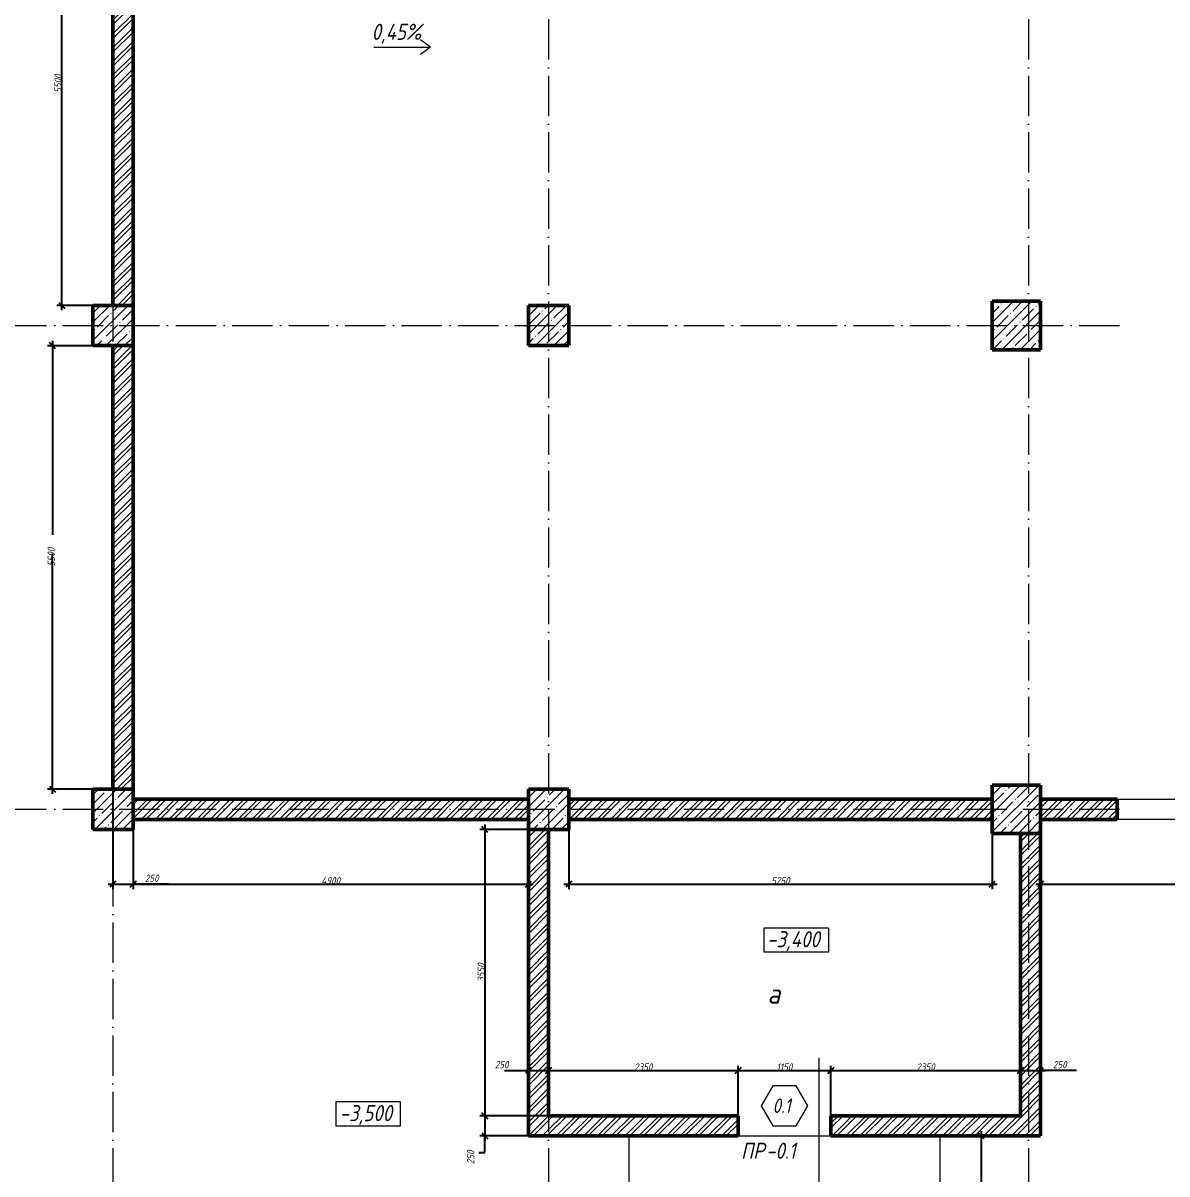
# Model space of a CAD drawing. Header units: millimetres. Extents: x -606178 to 312196, y -19338 to 632709.
# Drawn here: x -523432 to -509250, y 471952 to 486227 of the extents above; entities that cross this region are included whole.
import ezdxf

# ---------------------------------------------------------------- set-up
doc = ezdxf.new("R2010")
doc.units = ezdxf.units.MM
doc.linetypes.add('200_ШТРИХ_ш1п0_6_', pattern=[160, 100, -60])
doc.linetypes.add('50_200_ШТРИХ_1Т_ш5_п1_п1_', pattern=[700, 500, -100, 0, -100])
for name, color, linetype, lineweight in [('A-____-____-DIMS', 7, 'Continuous', 9), ('A-____-NOTE-TEXT', 7, 'Continuous', 9), ('A-DOOR-____-IDEN', 7, 'Continuous', 9), ('A-FLOR-____-OTLN', 7, 'Continuous', 9), ('A-GENM-____-IDEN', 7, 'Continuous', 9), ('A-WALL-____-MCUT-2', 7, 'Continuous', 50), ('G-____-____-DIMS', 7, 'Continuous', 9), ('S-COLS-____-MCUT', 7, 'Continuous', 50), ('S-COLS-____-OTLN', 7, 'Continuous', 9), ('S-GRID-____-OTLN-1', 7, '50_200_ШТРИХ_1Т_ш5_п1_п1_', 9)]:
    doc.layers.add(name, color=color, linetype=linetype, lineweight=lineweight)
for name, color, linetype, lineweight, true_color in [('A-DETL-GENF-OTLN-4', 9, '200_ШТРИХ_ш1п0_6_', 9, 0x808080), ('A-DETL-GENF-OTLN-5', 7, 'Continuous', 5, 0xc0c0c0), ('A-WALL-____-OTLN-1', 7, 'Continuous', 9, 0x800000), ('A-WALL-____-PATT-2', 7, 'Continuous', 9, 0x787878)]:
    doc.layers.add(name, color=color, linetype=linetype, lineweight=lineweight, true_color=true_color)
doc.styles.add('ISOCPEUR_I', font='isocpeui.ttf', dxfattribs={"width": 0.9, "height": 2.5})
doc.styles.add('ISOCPEUR_I_2', font='isocpeui.ttf', dxfattribs={"width": 0.85, "height": 2.3})
doc.styles.add('ISOCPEUR_I_5', font='isocpeui.ttf', dxfattribs={"width": 0.85, "height": 2.1})
doc.styles.add('ISOCPEUR_I_6', font='isocpeui.ttf', dxfattribs={"width": 0.85, "height": 3.5})
doc.styles.add('ISOCPEUR_I_7', font='isocpeui.ttf', dxfattribs={"width": 0.9, "height": 90})
doc.dimstyles.new('ISO-1_8_0_9К_СРЕДНИЙ_Кладочные', dxfattribs={"dimscale": 304.8, "dimtxt": 89.638306, "dimasz": 0.246063, "dimexe": 0.19685, "dimexo": 0, "dimgap": 0, "dimtad": 1, "dimdec": 3, "dimrnd": 0.001, "dimdsep": 46, "dimtxsty": 'ISOCPEUR_I_7', "dimblk1": 'OBLIQUE', "dimblk2": 'OBLIQUE', "dimsah": 1, "dimcen": 0.09, "dimdle": 0.19685, "dimazin": 0, "dimtfac": 1, "dimtdec": 4, "dimtix": 1, "dimtmove": 2, "dimatfit": 3, "dimfxl": 1, "dimtvp": 1, "dimtolj": 1, "dimtzin": 0, "dimarcsym": 2})
doc.dimstyles.new('ISO-1_8_0_9К_СРЕДНИЙ_Кладочные_1', dxfattribs={"dimscale": 304.8, "dimtxt": 89.638306, "dimasz": 0.246063, "dimexe": 0.19685, "dimexo": 0, "dimgap": 0, "dimtad": 1, "dimdec": 3, "dimrnd": 0.001, "dimdsep": 46, "dimtxsty": 'ISOCPEUR_I_7', "dimblk1": 'OBLIQUE', "dimblk2": 'OBLIQUE', "dimsah": 1, "dimcen": 0.09, "dimdle": 0.19685, "dimazin": 0, "dimtfac": 1, "dimtdec": 4, "dimtix": 1, "dimtmove": 0, "dimatfit": 3, "dimfxl": 1, "dimtvp": 1, "dimtolj": 1, "dimtzin": 0, "dimarcsym": 2})
doc.dimstyles.new('ISO-1_8_0_9К_СРЕДНИЙ_Кладочные_2', dxfattribs={"dimscale": 304.8, "dimtxt": 89.638306, "dimasz": 0.246063, "dimexe": 0.19685, "dimexo": 0, "dimgap": 0, "dimtad": 1, "dimdec": 3, "dimrnd": 0.001, "dimdsep": 46, "dimtxsty": 'ISOCPEUR_I_7', "dimblk1": 'OBLIQUE', "dimblk2": 'OBLIQUE', "dimsah": 1, "dimcen": 0.09, "dimdle": 0.19685, "dimazin": 0, "dimtfac": 1, "dimtdec": 4, "dimtix": 1, "dimtmove": 1, "dimatfit": 3, "dimfxl": 1, "dimtvp": 1, "dimtolj": 1, "dimtzin": 0, "dimarcsym": 2})
pattern_1 = [(45, (-600067.05, 451794.26), (-85.53659, 85.53659), []), (45, (-600010.02, 451794.26), (-85.53659, 85.53659), [])]

# ---------------------------------------------------------------- blocks, each defined once
blk = doc.blocks.new('BSC_Колонна _Прямоугольная - 600х600-V12-АР1_Кладочный план подвала в осях 1-64_А-ГГ')
at = {"layer": 'S-COLS-____-OTLN'}
h = blk.add_hatch(dxfattribs=at)
h.set_pattern_fill('FP_22', color=256, style=0, pattern_type=2)
h.set_pattern_definition([(45, (-88950, -30681.04), (-114.04925, 114.04925), []), (45, (-88835.95, -30681.04), (-114.04925, 114.04925), [201.613, -40.323, 3.353, -36.97])])
h.paths.add_polyline_path([(-300, -300), (300, -300), (300, 300), (-300, 300)], flags=0)
at = {"layer": 'S-COLS-____-MCUT'}
for p, q in [((300, 300), (-300, 300)), ((-300, 300), (-300, -300)), ((300, -300), (300, 300)), ((-300, -300), (300, -300))]:
    blk.add_line(p, q, dxfattribs=at)
blk = doc.blocks.new('BSC_Колонна _Прямоугольная - 600х600-V13-АР1_Кладочный план подвала в осях 1-64_А-ГГ')
at = {"layer": 'S-COLS-____-OTLN'}
h = blk.add_hatch(dxfattribs=at)
h.set_pattern_fill('FP_23', color=256, style=0, pattern_type=2)
h.set_pattern_definition([(45, (-88950, -24681.04), (-114.04925, 114.04925), []), (45, (-88835.95, -24681.04), (-114.04925, 114.04925), [201.613, -40.323, 3.353, -36.97])])
h.paths.add_polyline_path([(-300, -300), (300, -300), (300, 300), (-300, 300)], flags=0)
at = {"layer": 'S-COLS-____-MCUT'}
for p, q in [((300, 300), (-300, 300)), ((-300, 300), (-300, -300)), ((300, -300), (300, 300)), ((-300, -300), (300, -300))]:
    blk.add_line(p, q, dxfattribs=at)
blk = doc.blocks.new('BSC_Колонна _Прямоугольная - 500х500-27170131-АР1_Кладочный план подвала в осях 1-64_А-ГГ')
at = {"layer": 'S-COLS-____-OTLN'}
h = blk.add_hatch(dxfattribs=at)
h.set_pattern_fill('FP_29', color=256, style=0, pattern_type=2)
h.set_pattern_definition([(45, (-77750, -30681.04), (-114.04925, 114.04925), []), (45, (-77635.95, -30681.04), (-114.04925, 114.04925), [201.613, -40.323, 3.353, -36.97])])
h.paths.add_polyline_path([(-250, -250), (250, -250), (250, 250), (-250, 250)], flags=0)
at = {"layer": 'S-COLS-____-MCUT'}
for p, q in [((250, 250), (-250, 250)), ((-250, 250), (-250, -250)), ((250, -250), (250, 250)), ((-250, -250), (250, -250))]:
    blk.add_line(p, q, dxfattribs=at)
blk = doc.blocks.new('BSC_Колонна _Прямоугольная - 500х500-V19-АР1_Кладочный план подвала в осях 1-64_А-ГГ')
at = {"layer": 'S-COLS-____-OTLN'}
h = blk.add_hatch(dxfattribs=at)
h.set_pattern_fill('FP_30', color=256, style=0, pattern_type=2)
h.set_pattern_definition([(45, (-83150, -30681.04), (-114.04925, 114.04925), []), (45, (-83035.95, -30681.04), (-114.04925, 114.04925), [201.613, -40.323, 3.353, -36.97])])
h.paths.add_polyline_path([(-250, -250), (250, -250), (250, 250), (-250, 250)], flags=0)
at = {"layer": 'S-COLS-____-MCUT'}
for p, q in [((250, 250), (-250, 250)), ((-250, 250), (-250, -250)), ((250, -250), (250, 250)), ((-250, -250), (250, -250))]:
    blk.add_line(p, q, dxfattribs=at)
blk = doc.blocks.new('BSC_Колонна _Прямоугольная - 500х500-V20-АР1_Кладочный план подвала в осях 1-64_А-ГГ')
at = {"layer": 'S-COLS-____-OTLN'}
h = blk.add_hatch(dxfattribs=at)
h.set_pattern_fill('FP_31', color=256, style=0, pattern_type=2)
h.set_pattern_definition([(45, (-77750, -24681.04), (-114.04925, 114.04925), []), (45, (-77635.95, -24681.04), (-114.04925, 114.04925), [201.613, -40.323, 3.353, -36.97])])
h.paths.add_polyline_path([(-250, -250), (250, -250), (250, 250), (-250, 250)], flags=0)
at = {"layer": 'S-COLS-____-MCUT'}
for p, q in [((250, 250), (-250, 250)), ((-250, 250), (-250, -250)), ((250, -250), (250, 250)), ((-250, -250), (250, -250))]:
    blk.add_line(p, q, dxfattribs=at)
blk = doc.blocks.new('BSC_Колонна _Прямоугольная - 500х500-V21-АР1_Кладочный план подвала в осях 1-64_А-ГГ')
at = {"layer": 'S-COLS-____-OTLN'}
h = blk.add_hatch(dxfattribs=at)
h.set_pattern_fill('FP_32', color=256, style=0, pattern_type=2)
h.set_pattern_definition([(45, (-83150, -24681.04), (-114.04925, 114.04925), []), (45, (-83035.95, -24681.04), (-114.04925, 114.04925), [201.613, -40.323, 3.353, -36.97])])
h.paths.add_polyline_path([(-250, -250), (250, -250), (250, 250), (-250, 250)], flags=0)
at = {"layer": 'S-COLS-____-MCUT'}
for p, q in [((250, 250), (-250, 250)), ((-250, 250), (-250, -250)), ((250, -250), (250, 250)), ((-250, -250), (250, -250))]:
    blk.add_line(p, q, dxfattribs=at)
blk = doc.blocks.new('DET_L_Имитация разреза_ISO2-5 - Влево-35542105-АР1_Кладочный план подвала в осях 1-64_А-ГГ')
at = {"layer": 'A-DETL-GENF-OTLN-5'}
blk.add_line((143, 0), (4017, 0), dxfattribs=at)
blk = doc.blocks.new('Высотные отметки - 9_5х3_5_h_-17668430-АР1_Кладочный план подвала в осях 1-64_А-ГГ')
at = {"layer": 'G-____-____-DIMS'}
for p, q in [((-4, 3), (-4, 0)), ((4, 3), (-4, 3)), ((4, 3), (4, 0)), ((4, 0), (-4, 0))]:
    blk.add_line(p, q, dxfattribs=at)
blk = doc.blocks.new('_Oblique')
at = {"color": 0, "linetype": 'ByBlock', "lineweight": -2}
blk.add_line((-0.5, -0.5), (0.5, 0.5), dxfattribs=at)
blk = doc.blocks.new('*D3953')
at = {"layer": 'A-____-____-DIMS', "color": 0, "lineweight": -2, "transparency": 16777216}
for p, q in [((-512067, 472425), (-511492, 472425)), ((-511552, 472485), (-511552, 470965)), ((-513067, 471025), (-511492, 471025))]:
    blk.add_line(p, q, dxfattribs=at)
at = {"layer": 'Defpoints', "color": 0, "transparency": 16777216}
for p in [(-512067, 472425), (-513067, 471025), (-511552, 471025)]:
    blk.add_point(p, dxfattribs=at)
at = {"layer": 'A-____-____-DIMS', "color": 0, "lineweight": -2, "transparency": 16777216, "xscale": 75, "yscale": 75, "zscale": 75}
for p, rotation in [((-511552, 472425), 90), ((-511552, 471025), 270)]:
    blk.add_blockref('_Oblique', p, dxfattribs=dict(at, rotation=rotation))
at = {"layer": 'A-____-____-DIMS', "color": 0, "transparency": 16777216, "insert": (-511597, 471725), "char_height": 90, "width": 521.28, "attachment_point": 5, "rotation": 90, "style": 'ISOCPEUR_I_7'}
blk.add_mtext('\\A1;1400', dxfattribs=at)
blk = doc.blocks.new('Марка проема - марка проема-27336095-АР1_Кладочный план подвала в осях 1-64_А-ГГ')
at = {"layer": 'A-DOOR-____-IDEN'}
for p, q in [((-1.44, 0.16), (-2.88, -2.33)), ((1.44, 0.16), (-1.44, 0.16)), ((2.88, -2.33), (1.44, 0.16)), ((-2.88, -2.33), (-1.44, -4.82)), ((1.44, -4.82), (2.88, -2.33)), ((-1.44, -4.82), (1.44, -4.82))]:
    blk.add_line(p, q, dxfattribs=at)
blk = doc.blocks.new('*D4085')
at = {"layer": 'A-____-____-DIMS', "color": 0, "lineweight": -2, "transparency": 16777216}
for p, q in [((-522567, 488225), (-523012, 488225)), ((-522952, 482665), (-522952, 488285)), ((-522317, 482725), (-523012, 482725))]:
    blk.add_line(p, q, dxfattribs=at)
at = {"layer": 'Defpoints', "color": 0, "transparency": 16777216}
for p in [(-522952, 488225), (-522567, 488225), (-522317, 482725)]:
    blk.add_point(p, dxfattribs=at)
at = {"layer": 'A-____-____-DIMS', "color": 0, "lineweight": -2, "transparency": 16777216, "xscale": 75, "yscale": 75, "zscale": 75}
for p, rotation in [((-522952, 488225), 90), ((-522952, 482725), 270)]:
    blk.add_blockref('_Oblique', p, dxfattribs=dict(at, rotation=rotation))
at = {"layer": 'A-____-____-DIMS', "color": 0, "transparency": 16777216, "insert": (-522997, 485475), "char_height": 90, "width": 546.1, "attachment_point": 5, "rotation": 90, "style": 'ISOCPEUR_I_7'}
blk.add_mtext('\\A1;5500', dxfattribs=at)
blk = doc.blocks.new('*D4086')
at = {"layer": 'A-____-____-DIMS', "color": 0, "lineweight": -2, "transparency": 16777216}
for p, q in [((-522317, 482225), (-523127, 482225)), ((-523067, 482285), (-523067, 479878)), ((-523067, 476665), (-523067, 479648)), ((-522317, 476725), (-523127, 476725))]:
    blk.add_line(p, q, dxfattribs=at)
at = {"layer": 'Defpoints', "color": 0, "transparency": 16777216}
for p in [(-522317, 482225), (-523067, 476725), (-522317, 476725)]:
    blk.add_point(p, dxfattribs=at)
at = {"layer": 'A-____-____-DIMS', "color": 0, "lineweight": -2, "transparency": 16777216, "xscale": 75, "yscale": 75, "zscale": 75}
for p, rotation in [((-523067, 482225), 90), ((-523067, 476725), 270)]:
    blk.add_blockref('_Oblique', p, dxfattribs=dict(at, rotation=rotation))
at = {"layer": 'A-____-____-DIMS', "color": 0, "transparency": 16777216, "insert": (-523127, 479490), "char_height": 90, "width": 546.1, "attachment_point": 1, "rotation": 90, "line_spacing_factor": 1.149209, "style": 'ISOCPEUR_I_7'}
blk.add_mtext('\\A1;5500', dxfattribs=at)
blk = doc.blocks.new('*D4087')
at = {"layer": 'A-____-____-DIMS', "color": 0, "lineweight": -2, "transparency": 16777216}
for p, q in [((-517167, 476225), (-517767, 476225)), ((-517707, 476285), (-517707, 472615)), ((-516917, 472675), (-517767, 472675))]:
    blk.add_line(p, q, dxfattribs=at)
at = {"layer": 'Defpoints', "color": 0, "transparency": 16777216}
for p in [(-517167, 476225), (-517707, 472675), (-516917, 472675)]:
    blk.add_point(p, dxfattribs=at)
at = {"layer": 'A-____-____-DIMS', "color": 0, "lineweight": -2, "transparency": 16777216, "xscale": 75, "yscale": 75, "zscale": 75}
for p, rotation in [((-517707, 476225), 90), ((-517707, 472675), 270)]:
    blk.add_blockref('_Oblique', p, dxfattribs=dict(at, rotation=rotation))
at = {"layer": 'A-____-____-DIMS', "color": 0, "transparency": 16777216, "insert": (-517752, 474450), "char_height": 90, "width": 546.1, "attachment_point": 5, "rotation": 90, "style": 'ISOCPEUR_I_7'}
blk.add_mtext('\\A1;3550', dxfattribs=at)
blk = doc.blocks.new('*D4088')
at = {"layer": 'A-____-____-DIMS', "color": 0, "lineweight": -2, "transparency": 16777216}
for p, q in [((-516917, 472675), (-517767, 472675)), ((-517707, 472735), (-517707, 472365)), ((-517167, 472425), (-517767, 472425)), ((-517707, 472219), (-517707, 472425)), ((-517782, 472219), (-517707, 472219))]:
    blk.add_line(p, q, dxfattribs=at)
at = {"layer": 'Defpoints', "color": 0, "transparency": 16777216}
for p in [(-516917, 472675), (-517707, 472425), (-517167, 472425)]:
    blk.add_point(p, dxfattribs=at)
at = {"layer": 'A-____-____-DIMS', "color": 0, "lineweight": -2, "transparency": 16777216, "xscale": 75, "yscale": 75, "zscale": 75}
for p, rotation in [((-517707, 472675), 90), ((-517707, 472425), 270)]:
    blk.add_blockref('_Oblique', p, dxfattribs=dict(at, rotation=rotation))
at = {"layer": 'A-____-____-DIMS', "color": 0, "transparency": 16777216, "insert": (-517928, 472075), "char_height": 90, "width": 409.58, "attachment_point": 1, "rotation": 90, "line_spacing_factor": 1.149209, "style": 'ISOCPEUR_I_7'}
blk.add_mtext('\\A1;250', dxfattribs=at)
blk = doc.blocks.new('*D4089')
at = {"layer": 'A-____-____-DIMS', "color": 0, "lineweight": -2, "transparency": 16777216}
for p, q in [((-517463, 473234), (-517167, 473234)), ((-517227, 473234), (-516857, 473234)), ((-517167, 473340), (-517167, 473174)), ((-516917, 473340), (-516917, 473174))]:
    blk.add_line(p, q, dxfattribs=at)
at = {"layer": 'Defpoints', "color": 0, "transparency": 16777216}
for p in [(-517167, 473340), (-516917, 473340), (-516917, 473234)]:
    blk.add_point(p, dxfattribs=at)
at = {"layer": 'A-____-____-DIMS', "color": 0, "lineweight": -2, "transparency": 16777216, "xscale": 75, "yscale": 75, "zscale": 75, "rotation": 180}
blk.add_blockref('_Oblique', (-517167, 473234), dxfattribs=at)
at = {"layer": 'A-____-____-DIMS', "color": 0, "lineweight": -2, "transparency": 16777216, "xscale": 75, "yscale": 75, "zscale": 75}
blk.add_blockref('_Oblique', (-516917, 473234), dxfattribs=at)
at = {"layer": 'A-____-____-DIMS', "color": 0, "transparency": 16777216, "insert": (-517582, 473354), "char_height": 90, "width": 409.58, "attachment_point": 1, "line_spacing_factor": 1.149209, "style": 'ISOCPEUR_I_7'}
blk.add_mtext('\\A1;250', dxfattribs=at)
blk = doc.blocks.new('*D4090')
at = {"layer": 'A-____-____-DIMS', "color": 0, "lineweight": -2, "transparency": 16777216}
for p, q in [((-516977, 473234), (-514507, 473234)), ((-516917, 473340), (-516917, 473174)), ((-514567, 472683), (-514567, 473294))]:
    blk.add_line(p, q, dxfattribs=at)
at = {"layer": 'Defpoints', "color": 0, "transparency": 16777216}
for p in [(-516917, 473340), (-514567, 473234), (-514567, 472683)]:
    blk.add_point(p, dxfattribs=at)
at = {"layer": 'A-____-____-DIMS', "color": 0, "lineweight": -2, "transparency": 16777216, "xscale": 75, "yscale": 75, "zscale": 75, "rotation": 180}
blk.add_blockref('_Oblique', (-516917, 473234), dxfattribs=at)
at = {"layer": 'A-____-____-DIMS', "color": 0, "lineweight": -2, "transparency": 16777216, "xscale": 75, "yscale": 75, "zscale": 75}
blk.add_blockref('_Oblique', (-514567, 473234), dxfattribs=at)
at = {"layer": 'A-____-____-DIMS', "color": 0, "transparency": 16777216, "insert": (-515742, 473279), "char_height": 90, "width": 546.1, "attachment_point": 5, "style": 'ISOCPEUR_I_7'}
blk.add_mtext('\\A1;2350', dxfattribs=at)
blk = doc.blocks.new('*D4091')
at = {"layer": 'A-____-____-DIMS', "color": 0, "lineweight": -2, "transparency": 16777216}
for p, q in [((-514627, 473234), (-513357, 473234)), ((-514567, 472683), (-514567, 473294)), ((-513417, 472681), (-513417, 473294))]:
    blk.add_line(p, q, dxfattribs=at)
at = {"layer": 'Defpoints', "color": 0, "transparency": 16777216}
for p in [(-513417, 473234), (-514567, 472683), (-513417, 472681)]:
    blk.add_point(p, dxfattribs=at)
at = {"layer": 'A-____-____-DIMS', "color": 0, "lineweight": -2, "transparency": 16777216, "xscale": 75, "yscale": 75, "zscale": 75, "rotation": 180}
blk.add_blockref('_Oblique', (-514567, 473234), dxfattribs=at)
at = {"layer": 'A-____-____-DIMS', "color": 0, "lineweight": -2, "transparency": 16777216, "xscale": 75, "yscale": 75, "zscale": 75}
blk.add_blockref('_Oblique', (-513417, 473234), dxfattribs=at)
at = {"layer": 'A-____-____-DIMS', "color": 0, "transparency": 16777216, "insert": (-513992, 473279), "char_height": 90, "width": 463.36, "attachment_point": 5, "style": 'ISOCPEUR_I_7'}
blk.add_mtext('\\A1;1150', dxfattribs=at)
blk = doc.blocks.new('*D4092')
at = {"layer": 'A-____-____-DIMS', "color": 0, "lineweight": -2, "transparency": 16777216}
for p, q in [((-513477, 473234), (-511007, 473234)), ((-513417, 472681), (-513417, 473294)), ((-511067, 473340), (-511067, 473174))]:
    blk.add_line(p, q, dxfattribs=at)
at = {"layer": 'Defpoints', "color": 0, "transparency": 16777216}
for p in [(-511067, 473340), (-511067, 473234), (-513417, 472681)]:
    blk.add_point(p, dxfattribs=at)
at = {"layer": 'A-____-____-DIMS', "color": 0, "lineweight": -2, "transparency": 16777216, "xscale": 75, "yscale": 75, "zscale": 75, "rotation": 180}
blk.add_blockref('_Oblique', (-513417, 473234), dxfattribs=at)
at = {"layer": 'A-____-____-DIMS', "color": 0, "lineweight": -2, "transparency": 16777216, "xscale": 75, "yscale": 75, "zscale": 75}
blk.add_blockref('_Oblique', (-511067, 473234), dxfattribs=at)
at = {"layer": 'A-____-____-DIMS', "color": 0, "transparency": 16777216, "insert": (-512242, 473279), "char_height": 90, "width": 546.1, "attachment_point": 5, "style": 'ISOCPEUR_I_7'}
blk.add_mtext('\\A1;2350', dxfattribs=at)
blk = doc.blocks.new('*D4093')
at = {"layer": 'A-____-____-DIMS', "color": 0, "lineweight": -2, "transparency": 16777216}
for p, q in [((-511127, 473234), (-510757, 473234)), ((-511067, 473340), (-511067, 473174)), ((-510817, 473340), (-510817, 473174)), ((-510373, 473234), (-510817, 473234))]:
    blk.add_line(p, q, dxfattribs=at)
at = {"layer": 'Defpoints', "color": 0, "transparency": 16777216}
for p in [(-511067, 473340), (-510817, 473340), (-510817, 473234)]:
    blk.add_point(p, dxfattribs=at)
at = {"layer": 'A-____-____-DIMS', "color": 0, "lineweight": -2, "transparency": 16777216, "xscale": 75, "yscale": 75, "zscale": 75, "rotation": 180}
blk.add_blockref('_Oblique', (-511067, 473234), dxfattribs=at)
at = {"layer": 'A-____-____-DIMS', "color": 0, "lineweight": -2, "transparency": 16777216, "xscale": 75, "yscale": 75, "zscale": 75}
blk.add_blockref('_Oblique', (-510817, 473234), dxfattribs=at)
at = {"layer": 'A-____-____-DIMS', "color": 0, "transparency": 16777216, "insert": (-510663, 473354), "char_height": 90, "width": 409.58, "attachment_point": 1, "line_spacing_factor": 1.149209, "style": 'ISOCPEUR_I_7'}
blk.add_mtext('\\A1;250', dxfattribs=at)
blk = doc.blocks.new('*D4094')
at = {"layer": 'A-____-____-DIMS', "color": 0, "lineweight": -2, "transparency": 16777216}
for p, q in [((-516667, 476350), (-516667, 475485)), ((-511417, 476350), (-511417, 475485)), ((-516727, 475545), (-511357, 475545))]:
    blk.add_line(p, q, dxfattribs=at)
at = {"layer": 'Defpoints', "color": 0, "transparency": 16777216}
for p in [(-516667, 476350), (-511417, 476350), (-511417, 475545)]:
    blk.add_point(p, dxfattribs=at)
at = {"layer": 'A-____-____-DIMS', "color": 0, "lineweight": -2, "transparency": 16777216, "xscale": 75, "yscale": 75, "zscale": 75, "rotation": 180}
blk.add_blockref('_Oblique', (-516667, 475545), dxfattribs=at)
at = {"layer": 'A-____-____-DIMS', "color": 0, "lineweight": -2, "transparency": 16777216, "xscale": 75, "yscale": 75, "zscale": 75}
blk.add_blockref('_Oblique', (-511417, 475545), dxfattribs=at)
at = {"layer": 'A-____-____-DIMS', "color": 0, "transparency": 16777216, "insert": (-514042, 475590), "char_height": 90, "width": 546.1, "attachment_point": 5, "style": 'ISOCPEUR_I_7'}
blk.add_mtext('\\A1;5250', dxfattribs=at)
blk = doc.blocks.new('*D4102')
at = {"layer": 'A-____-____-DIMS', "color": 0, "lineweight": -2, "transparency": 16777216}
for p, q in [((-522317, 476725), (-522317, 475485)), ((-522067, 476350), (-522067, 475485)), ((-522377, 475545), (-522007, 475545)), ((-521629, 475545), (-522067, 475545))]:
    blk.add_line(p, q, dxfattribs=at)
at = {"layer": 'Defpoints', "color": 0, "transparency": 16777216}
for p in [(-522317, 476725), (-522067, 476350), (-522067, 475545)]:
    blk.add_point(p, dxfattribs=at)
at = {"layer": 'A-____-____-DIMS', "color": 0, "lineweight": -2, "transparency": 16777216, "xscale": 75, "yscale": 75, "zscale": 75, "rotation": 180}
blk.add_blockref('_Oblique', (-522317, 475545), dxfattribs=at)
at = {"layer": 'A-____-____-DIMS', "color": 0, "lineweight": -2, "transparency": 16777216, "xscale": 75, "yscale": 75, "zscale": 75}
blk.add_blockref('_Oblique', (-522067, 475545), dxfattribs=at)
at = {"layer": 'A-____-____-DIMS', "color": 0, "transparency": 16777216, "insert": (-521920, 475665), "char_height": 90, "width": 409.58, "attachment_point": 1, "line_spacing_factor": 1.149209, "style": 'ISOCPEUR_I_7'}
blk.add_mtext('\\A1;250', dxfattribs=at)
blk = doc.blocks.new('*D4103')
at = {"layer": 'A-____-____-DIMS', "color": 0, "lineweight": -2, "transparency": 16777216}
for p, q in [((-522067, 476350), (-522067, 475485)), ((-517167, 476350), (-517167, 475485)), ((-522127, 475545), (-517107, 475545))]:
    blk.add_line(p, q, dxfattribs=at)
at = {"layer": 'Defpoints', "color": 0, "transparency": 16777216}
for p in [(-522067, 476350), (-517167, 476350), (-517167, 475545)]:
    blk.add_point(p, dxfattribs=at)
at = {"layer": 'A-____-____-DIMS', "color": 0, "lineweight": -2, "transparency": 16777216, "xscale": 75, "yscale": 75, "zscale": 75, "rotation": 180}
blk.add_blockref('_Oblique', (-522067, 475545), dxfattribs=at)
at = {"layer": 'A-____-____-DIMS', "color": 0, "lineweight": -2, "transparency": 16777216, "xscale": 75, "yscale": 75, "zscale": 75}
blk.add_blockref('_Oblique', (-517167, 475545), dxfattribs=at)
at = {"layer": 'A-____-____-DIMS', "color": 0, "transparency": 16777216, "insert": (-519617, 475590), "char_height": 90, "width": 562.65, "attachment_point": 5, "style": 'ISOCPEUR_I_7'}
blk.add_mtext('\\A1;4900', dxfattribs=at)
blk = doc.blocks.new('*D4104')
at = {"layer": 'A-____-____-DIMS', "color": 0, "lineweight": -2, "transparency": 16777216}
for p, q in [((-506817, 476600), (-506817, 475485)), ((-510817, 476350), (-510817, 475485)), ((-510877, 475545), (-506757, 475545))]:
    blk.add_line(p, q, dxfattribs=at)
at = {"layer": 'Defpoints', "color": 0, "transparency": 16777216}
for p in [(-506817, 476600), (-510817, 476350), (-506817, 475545)]:
    blk.add_point(p, dxfattribs=at)
at = {"layer": 'A-____-____-DIMS', "color": 0, "lineweight": -2, "transparency": 16777216, "xscale": 75, "yscale": 75, "zscale": 75, "rotation": 180}
blk.add_blockref('_Oblique', (-510817, 475545), dxfattribs=at)
at = {"layer": 'A-____-____-DIMS', "color": 0, "lineweight": -2, "transparency": 16777216, "xscale": 75, "yscale": 75, "zscale": 75}
blk.add_blockref('_Oblique', (-506817, 475545), dxfattribs=at)
at = {"layer": 'A-____-____-DIMS', "color": 0, "transparency": 16777216, "insert": (-508817, 475590), "char_height": 90, "width": 562.65, "attachment_point": 5, "style": 'ISOCPEUR_I_7'}
blk.add_mtext('\\A1;4000', dxfattribs=at)

msp = doc.modelspace()

# ---------------------------------------------------------------- hatches: boundary and pattern name
at = {"layer": 'A-WALL-____-PATT-2'}
h = msp.add_hatch(dxfattribs=at)
h.set_pattern_fill('FP_5', color=256, style=0, pattern_type=2)
h.set_pattern_definition(pattern_1)
h.paths.add_polyline_path([(-522067.047, 482725.3011), (-522067.047, 488225.3011), (-522317.047, 488225.3011), (-522317.047, 482725.3011), (-522312.2728, 482725.3011)], flags=0)
h = msp.add_hatch(dxfattribs=at)
h.set_pattern_fill('FP_5', color=256, style=0, pattern_type=2)
h.set_pattern_definition(pattern_1)
h.paths.add_polyline_path([(-522317.047, 476725.3011), (-522067.047, 476725.3011), (-522067.047, 482225.3011), (-522317.047, 482225.3011), (-522317.047, 480048.9353)], flags=0)
h = msp.add_hatch(dxfattribs=at)
h.set_pattern_fill('FP_5', color=256, style=0, pattern_type=2)
h.set_pattern_definition(pattern_1)
h.paths.add_polyline_path([(-517167.047, 476350.3011), (-517167.047, 476600.3011), (-522067.047, 476600.3011), (-522067.047, 476350.3011)], flags=0)
h = msp.add_hatch(dxfattribs=at)
h.set_pattern_fill('FP_5', color=256, style=0, pattern_type=2)
h.set_pattern_definition(pattern_1)
h.paths.add_polyline_path([(-511417.047, 476350.3011), (-511417.047, 476600.3011), (-516667.047, 476600.3011), (-516667.047, 476350.3011), (-515242.2599, 476350.3011)], flags=0)
h = msp.add_hatch(dxfattribs=at)
h.set_pattern_fill('FP_5', color=256, style=0, pattern_type=2)
h.set_pattern_definition(pattern_1)
h.paths.add_polyline_path([(-506567.047, 476350.3011), (-506567.047, 476600.3011), (-508667.047, 476600.3011), (-508667.047, 476350.3011), (-508172.247, 476350.3011)], flags=0)
h.paths.add_polyline_path([(-509867.047, 476350.3011), (-509867.047, 476600.3011), (-510817.047, 476600.3011), (-510817.047, 476350.3011)], flags=0)
h = msp.add_hatch(dxfattribs=at)
h.set_pattern_fill('FP_5', color=256, style=0, pattern_type=2)
h.set_pattern_definition(pattern_1)
h.paths.add_polyline_path([(-516917.047, 472425.3011), (-516917.047, 476225.3011), (-517167.047, 476225.3011), (-517167.047, 472425.3011)], flags=0)
h = msp.add_hatch(dxfattribs=at)
h.set_pattern_fill('FP_5', color=256, style=0, pattern_type=2)
h.set_pattern_definition(pattern_1)
h.paths.add_polyline_path([(-510817.047, 472675.3011), (-510817.047, 476175.3011), (-511067.047, 476175.3011), (-511067.047, 472675.3011)], flags=0)
h = msp.add_hatch(dxfattribs=at)
h.set_pattern_fill('FP_5', color=256, style=0, pattern_type=2)
h.set_pattern_definition(pattern_1)
h.paths.add_polyline_path([(-513417.047, 472425.3011), (-510817.047, 472425.3011), (-510817.047, 472675.3011), (-513417.047, 472675.3011)], flags=0)
h.paths.add_polyline_path([(-515242.2599, 472425.3011), (-514567.047, 472425.3011), (-514567.047, 472675.3011), (-516917.047, 472675.3011), (-516917.047, 472425.3011)], flags=0)

# ---------------------------------------------------------------- linework, layer by layer
at = {"layer": 'A-FLOR-____-OTLN'}
for p, q in [((-515917.047, 470025.3011), (-515917.047, 472425.3011)), ((-514567.047, 472425.3011), (-513417.047, 472425.3011)), ((-512067.047, 472425.3011), (-512067.047, 470025.3011))]:
    msp.add_line(p, q, dxfattribs=at)
at = {"layer": 'A-WALL-____-MCUT-2'}
for p, q in [((-522317.047, 488225.3011), (-522317.047, 482725.3011)), ((-522067.047, 482725.3011), (-522067.047, 488225.3011)), ((-522317.047, 482225.3011), (-522317.047, 476725.3011)), ((-522067.047, 476725.3011), (-522067.047, 482225.3011)), ((-517167.047, 476600.3011), (-522067.047, 476600.3011)), ((-511417.047, 476600.3011), (-516667.047, 476600.3011)), ((-509867.047, 476600.3011), (-510817.047, 476600.3011)), ((-509867.047, 476350.3011), (-509867.047, 476600.3011)), ((-522067.047, 476350.3011), (-517167.047, 476350.3011)), ((-516667.047, 476350.3011), (-511417.047, 476350.3011)), ((-510817.047, 476350.3011), (-509867.047, 476350.3011)), ((-517167.047, 476225.3011), (-517167.047, 472425.3011)), ((-516917.047, 472675.3011), (-516917.047, 476225.3011)), ((-511067.047, 476175.3011), (-511067.047, 472675.3011)), ((-510817.047, 472425.3011), (-510817.047, 476175.3011)), ((-514567.047, 472675.3011), (-516917.047, 472675.3011)), ((-514567.047, 472425.3011), (-514567.047, 472675.3011)), ((-511067.047, 472675.3011), (-513417.047, 472675.3011)), ((-513417.047, 472675.3011), (-513417.047, 472425.3011)), ((-517167.047, 472425.3011), (-514567.047, 472425.3011)), ((-513417.047, 472425.3011), (-510817.047, 472425.3011))]:
    msp.add_line(p, q, dxfattribs=at)
at = {"layer": 'A-WALL-____-OTLN-1'}
for p, q in [((-509867.047, 476600.3011), (-508667.047, 476600.3011)), ((-508667.047, 476350.3011), (-509867.047, 476350.3011))]:
    msp.add_line(p, q, dxfattribs=at)
at = {"layer": 'G-____-____-DIMS'}
for p, q in [((-519082.1279, 485926.4569), (-518382.1279, 485926.4569)), ((-518382.1279, 485926.4569), (-518502.1279, 486018.5362)), ((-518382.1279, 485926.4569), (-518502.1279, 485834.3777))]:
    msp.add_line(p, q, dxfattribs=at)
at = {"layer": 'S-GRID-____-OTLN-1'}
for p, q in [((-522317.047, 501675.2188), (-522317.047, 460364.1588)), ((-516917.047, 501675.2188), (-516917.047, 463616.9934)), ((-510967.047, 501675.2188), (-510967.047, 447311.6528)), ((-532740.2765, 482475.3011), (-509748.2596, 482475.3011)), ((-532740.2765, 476475.3011), (-509748.2596, 476475.3011))]:
    msp.add_line(p, q, dxfattribs=at)

# ---------------------------------------------------------------- block references
at = {"layer": 'A-DETL-GENF-OTLN-4', "rotation": 269.9999999999998}
msp.add_blockref('DET_L_Имитация разреза_ISO2-5 - Влево-35542105-АР1_Кладочный план подвала в осях 1-64_А-ГГ', (-513567.047, 473535.3011), dxfattribs=at)
at = {"layer": 'A-DOOR-____-IDEN', "xscale": 99.99999999999993, "yscale": 99.99999999999993, "zscale": 99.99999999999993}
msp.add_blockref('Марка проема - марка проема-27336095-АР1_Кладочный план подвала в осях 1-64_А-ГГ', (-513992.047, 473030.3011), dxfattribs=at)
at = {"layer": 'G-____-____-DIMS', "xscale": 99.99999999999993, "yscale": 99.99999999999993, "zscale": 99.99999999999993}
for p in [(-513846.6462, 474702.3807), (-519155.4497, 472545.6528)]:
    msp.add_blockref('Высотные отметки - 9_5х3_5_h_-17668430-АР1_Кладочный план подвала в осях 1-64_А-ГГ', p, dxfattribs=at)
at = {"layer": 'S-COLS-____-OTLN'}
for name, p in [('BSC_Колонна _Прямоугольная - 600х600-V12-АР1_Кладочный план подвала в осях 1-64_А-ГГ', (-511117.047, 482475.3011)), ('BSC_Колонна _Прямоугольная - 500х500-27170131-АР1_Кладочный план подвала в осях 1-64_А-ГГ', (-522317.047, 482475.3011)), ('BSC_Колонна _Прямоугольная - 500х500-V19-АР1_Кладочный план подвала в осях 1-64_А-ГГ', (-516917.047, 482475.3011)), ('BSC_Колонна _Прямоугольная - 600х600-V13-АР1_Кладочный план подвала в осях 1-64_А-ГГ', (-511117.047, 476475.3011)), ('BSC_Колонна _Прямоугольная - 500х500-V20-АР1_Кладочный план подвала в осях 1-64_А-ГГ', (-522317.047, 476475.3011)), ('BSC_Колонна _Прямоугольная - 500х500-V21-АР1_Кладочный план подвала в осях 1-64_А-ГГ', (-516917.047, 476475.3011))]:
    msp.add_blockref(name, p, dxfattribs=at)

# ---------------------------------------------------------------- texts
at = {"layer": 'A-____-NOTE-TEXT', "insert": (-514203.9374, 474314.3676), "char_height": 250, "width": 223.670813, "attachment_point": 1, "style": 'ISOCPEUR_I'}
msp.add_mtext('\\fISOCPEUR|b0|i1|c204|p34|;\\W.9;а', dxfattribs=at)
at = {"layer": 'A-DOOR-____-IDEN', "insert": (-514139.836, 472889.1207), "char_height": 180, "width": 310.253062, "attachment_point": 1, "style": 'ISOCPEUR_I_6'}
msp.add_mtext('0.1', dxfattribs=at)
at = {"layer": 'A-GENM-____-IDEN', "char_height": 200, "attachment_point": 1, "style": 'ISOCPEUR_I_2'}
for s, insert, width in [('ПР', (-514529.5658, 472340.3749), 375.18975), ('-0.1', (-514220.0033, 472340.3749), 505.063125)]:
    msp.add_mtext(s, dxfattribs=dict(at, insert=insert, width=width))
at = {"layer": 'G-____-____-DIMS', "char_height": 200, "attachment_point": 1, "line_spacing_factor": 1.149209}
for s, insert, width, style in [('0,45%', (-519109.5922, 486217.7481), 905.914521, 'ISOCPEUR_I_5'), ('-3,400', (-514207.1794, 474963.6719), 865.279833, 'ISOCPEUR_I_2'), ('-3,500', (-519506.0235, 472806.944), 841.377075, 'ISOCPEUR_I_2')]:
    msp.add_mtext(s, dxfattribs=dict(at, insert=insert, width=width, style=style))

# ---------------------------------------------------------------- dimensions: what is measured, and where the dimension line sits
at = {"layer": 'A-____-____-DIMS'}
for base, p1, p2, override, picture, middle in [((-522951.9219, 488225.3011), (-522317.047, 482725.3011), (-522567.047, 488225.3011), {"dimtxt": 400, "dimpost": '<>', "dimfxl": 5505.678886}, '*D4085', (-522996.9219, 485475.3011)), ((-517706.5982, 472675.3011), (-517167.047, 476225.3011), (-516917.047, 472675.3011), {"dimtxt": 400, "dimpost": '<>', "dimfxl": 3558.79193}, '*D4087', (-517751.5982, 474450.3011)), ((-511551.7843, 471025.3011), (-512067.047, 472425.3011), (-513067.047, 471025.3011), {"dimtxt": 400, "dimpost": '<>', "dimfxl": 1720.465053}, '*D3953', (-511596.7843, 471725.3011))]:
    dim = msp.add_linear_dim(base=base, p1=p1, p2=p2, angle=90, dimstyle='ISO-1_8_0_9К_СРЕДНИЙ_Кладочные', override=override, dxfattribs=at)
    dim.commit()
    dim.dimension.update_dxf_attribs({"geometry": picture, "text_midpoint": middle})
for base, p1, p2, dimstyle, override, picture, middle in [((-523067.0839, 476725.3011), (-522317.047, 482225.3011), (-522317.047, 476725.3011), 'ISO-1_8_0_9К_СРЕДНИЙ_Кладочные_1', {"dimtxt": 400, "dimpost": '<>', "dimfxl": 5500}, '*D4086', (-523067.0839, 479763.0059)), ((-517706.5982, 472425.3011), (-516917.047, 472675.3011), (-517167.047, 472425.3011), 'ISO-1_8_0_9К_СРЕДНИЙ_Кладочные_2', {"dimtxt": 400, "dimpost": '<>', "dimfxl": 353.553391}, '*D4088', (-517821.7602, 472219.3067))]:
    dim = msp.add_linear_dim(base=base, p1=p1, p2=p2, angle=90, dimstyle=dimstyle, override=override, dxfattribs=at)
    dim.commit()
    dim.dimension.update_dxf_attribs({"geometry": picture, "text_midpoint": middle, "dimtype": 160, "text_rotation": 90})
for base, p1, p2, override, picture, middle in [((-522067.047, 475544.7355), (-522317.047, 476725.3011), (-522067.047, 476350.3011), {"dimtxt": 400, "dimpost": '<>', "dimfxl": 450.693909}, '*D4102', (-521714.8122, 475659.8975)), ((-516917.047, 473233.5722), (-517167.047, 473339.6382), (-516917.047, 473339.6382), {"dimtxt": 400, "dimpost": '<>', "dimfxl": 250}, '*D4089', (-517377.2266, 473348.7343)), ((-510817.047, 473233.5722), (-511067.047, 473339.6382), (-510817.047, 473339.6382), {"dimtxt": 400, "dimpost": '<>', "dimfxl": 250}, '*D4093', (-510458.6794, 473348.7343))]:
    dim = msp.add_linear_dim(base=base, p1=p1, p2=p2, dimstyle='ISO-1_8_0_9К_СРЕДНИЙ_Кладочные_2', override=override, dxfattribs=at)
    dim.commit()
    dim.dimension.update_dxf_attribs({"geometry": picture, "text_midpoint": middle, "dimtype": 160})
for base, p1, p2, override, picture, middle in [((-506817.047, 475544.7355), (-510817.047, 476350.3011), (-506817.047, 476600.3011), {"dimtxt": 400, "dimpost": '<>', "dimfxl": 4007.804885}, '*D4104', (-508817.047, 475589.7355)), ((-517167.047, 475544.7355), (-522067.047, 476350.3011), (-517167.047, 476350.3011), {"dimtxt": 400, "dimpost": '<>', "dimfxl": 4900}, '*D4103', (-519617.047, 475589.7355)), ((-511417.047, 475544.7355), (-516667.047, 476350.3011), (-511417.047, 476350.3011), {"dimtxt": 400, "dimpost": '<>', "dimfxl": 5250}, '*D4094', (-514042.047, 475589.7355)), ((-514567.047, 473233.5722), (-516917.047, 473339.6382), (-514567.047, 472683.3011), {"dimtxt": 400, "dimpost": '<>', "dimfxl": 2439.9341}, '*D4090', (-515742.047, 473278.5722)), ((-513417.047, 473233.5722), (-514567.047, 472683.3011), (-513417.047, 472681.3011), {"dimtxt": 400, "dimpost": '<>', "dimfxl": 1150.001739}, '*D4091', (-513992.047, 473278.5722)), ((-511067.047, 473233.5722), (-513417.047, 472681.3011), (-511067.047, 473339.6382), {"dimtxt": 400, "dimpost": '<>', "dimfxl": 2440.472856}, '*D4092', (-512242.047, 473278.5722))]:
    dim = msp.add_linear_dim(base=base, p1=p1, p2=p2, dimstyle='ISO-1_8_0_9К_СРЕДНИЙ_Кладочные', override=override, dxfattribs=at)
    dim.commit()
    dim.dimension.update_dxf_attribs({"geometry": picture, "text_midpoint": middle})

doc.saveas('drawing.dxf')
